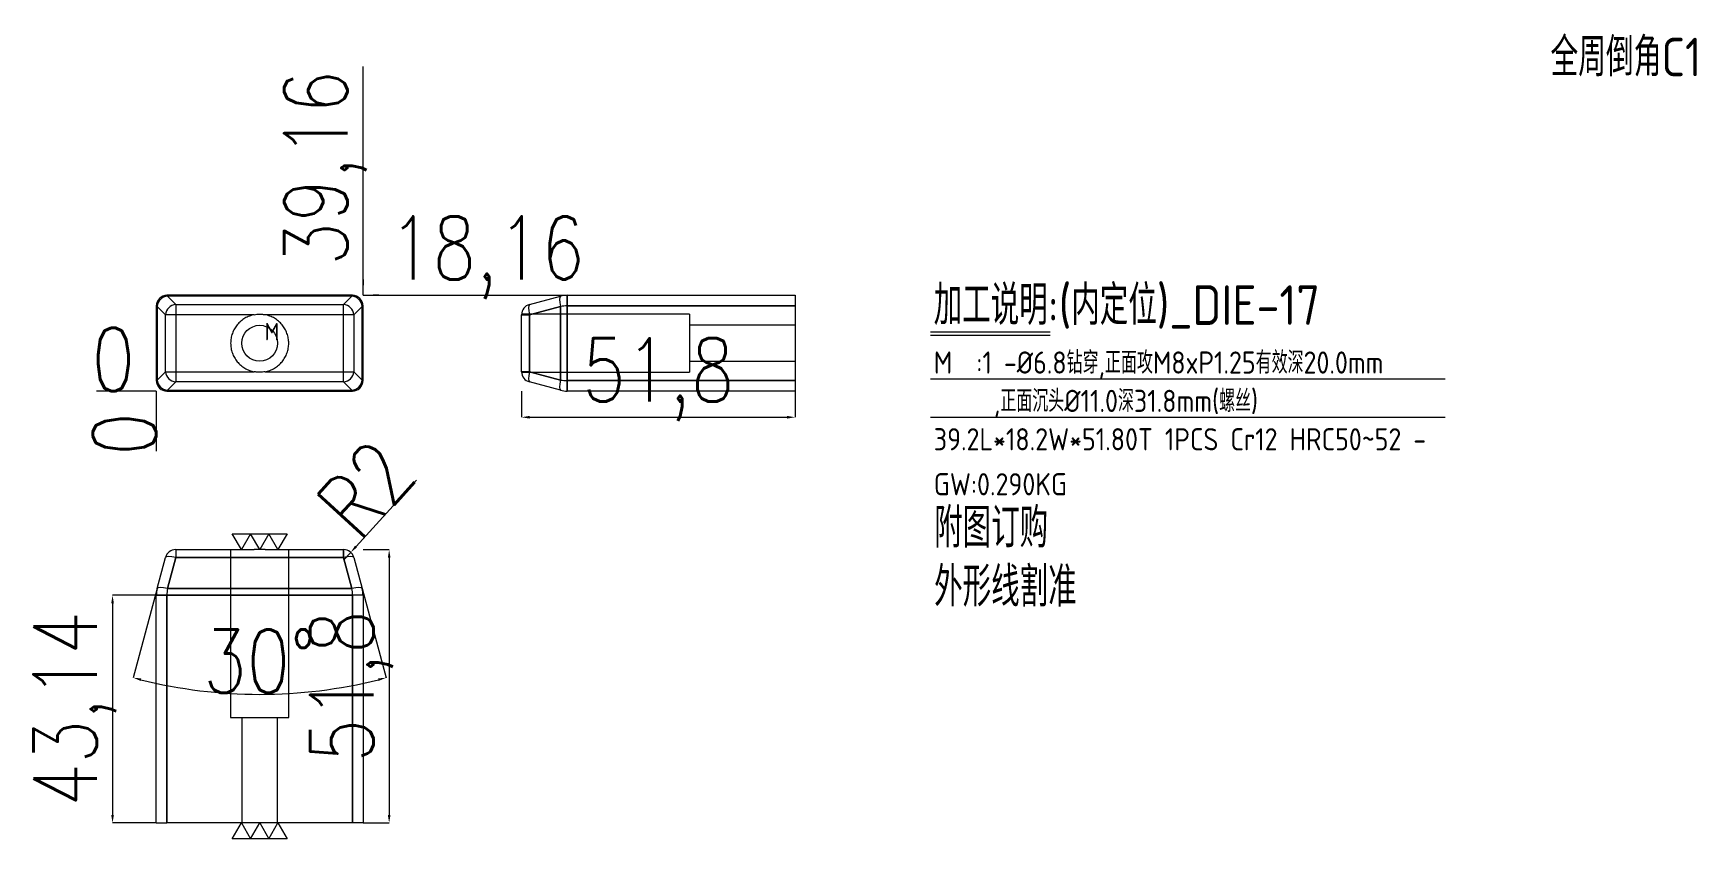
# Model space of a CAD drawing. Header units: millimetres. Extents: x -10253 to -9938, y 61290 to 61443.
import ezdxf

# ---------------------------------------------------------------- set-up
doc = ezdxf.new("R2010")
doc.units = ezdxf.units.MM
doc.linetypes.add('DASHED', pattern=[0])
doc.layers.add('DIE', color=20, linetype='Continuous', lineweight=20)
doc.layers.add('DIM', color=4, linetype='Continuous', lineweight=20)
doc.styles.add('gbenor', font='gbenor.shx', dxfattribs={"bigfont": 'gbcbig.shx'})
doc.styles.add('TXT', font='txt.shx', dxfattribs={"width": 0.8, "bigfont": 'ctxt.shx'})
doc.dimstyles.new('零件', dxfattribs={"dimscale": 1.5, "dimtxt": 8, "dimasz": 1, "dimexe": 0, "dimexo": 0, "dimgap": 0, "dimtad": 1, "dimtxsty": 'TXT', "dimcen": 0, "dimclrd": 252, "dimclre": 252, "dimclrt": 4, "dimazin": 3, "dimtp": 0.001, "dimtm": 0.001, "dimtfac": 1, "dimtmove": 0, "dimatfit": 3, "dimlwd": 5, "dimlwe": 5})

# ---------------------------------------------------------------- blocks, each defined once
blk = doc.blocks.new('*D1107')
at = {"layer": 'Defpoints', "color": 0}
for p in [(-10190.65, 61393.01), (-10185.7, 61393.01), (-10229.81, 61374.85)]:
    blk.add_point(p, dxfattribs=at)
at = {"layer": 'DIE', "color": 252, "linetype": 'Continuous', "lineweight": 5}
for p, q in [((-10190.65, 61393.01), (-10187.65, 61393.01)), ((-10187.65, 61393.01), (-10188.7, 61393.01)), ((-10188.7, 61393.01), (-10148.67, 61393.01))]:
    blk.add_line(p, q, dxfattribs=at)
at = {"layer": 'DIE', "color": 4, "lineweight": 5, "insert": (-10167.19, 61400.15), "char_height": 12, "attachment_point": 5, "style": 'TXT'}
blk.add_mtext('18,16', dxfattribs=at)
blk = doc.blocks.new('*D1108')
at = {"layer": 'Defpoints', "color": 0}
for p in [(-10234.76, 61374.85), (-10229.81, 61374.85), (-10229.81, 61374.85)]:
    blk.add_point(p, dxfattribs=at)
at = {"layer": 'DIE', "color": 252, "linetype": 'Continuous', "lineweight": 5}
blk.add_line((-10229.81, 61374.85), (-10241.16, 61374.85), dxfattribs=at)
at = {"layer": 'DIE', "color": 4, "lineweight": 5, "insert": (-10237.96, 61380.85), "char_height": 12, "attachment_point": 5, "style": 'TXT'}
blk.add_mtext('0', dxfattribs=at)
blk = doc.blocks.new('*D1109')
at = {"layer": 'Defpoints', "color": 0}
for p in [(-10229.81, 61374.85), (-10229.81, 61374.85), (-10229.81, 61369.9)]:
    blk.add_point(p, dxfattribs=at)
at = {"layer": 'DIE', "color": 252, "linetype": 'Continuous', "lineweight": 5}
blk.add_line((-10229.81, 61374.85), (-10229.81, 61363.5), dxfattribs=at)
at = {"layer": 'DIE', "color": 4, "lineweight": 5, "insert": (-10235.81, 61366.7), "char_height": 12, "attachment_point": 5, "rotation": 90, "style": 'TXT'}
blk.add_mtext('0', dxfattribs=at)
blk = doc.blocks.new('*D1110')
at = {"layer": 'Defpoints', "color": 0}
for p in [(-10190.65, 61397.96), (-10190.65, 61393.01), (-10229.81, 61374.85)]:
    blk.add_point(p, dxfattribs=at)
at = {"layer": 'DIE', "color": 252, "linetype": 'Continuous', "lineweight": 5}
for p, q in [((-10190.65, 61394.96), (-10190.65, 61436.36)), ((-10190.65, 61393.01), (-10190.65, 61396.01)), ((-10190.65, 61396.01), (-10190.65, 61394.96))]:
    blk.add_line(p, q, dxfattribs=at)
at = {"layer": 'DIE', "color": 4, "lineweight": 5, "insert": (-10197.79, 61417.16), "char_height": 12, "attachment_point": 5, "rotation": 90, "style": 'TXT'}
blk.add_mtext('39,16', dxfattribs=at)
blk = doc.blocks.new('*D1111')
at = {"layer": 'Defpoints', "color": 0}
for p in [(-10190.65, 61344.81), (-10190.65, 61293.01), (-10185.7, 61293.01)]:
    blk.add_point(p, dxfattribs=at)
at = {"layer": 'DIE', "color": 252, "linetype": 'Continuous', "lineweight": 5}
for p, q in [((-10190.65, 61344.81), (-10185.7, 61344.81)), ((-10185.7, 61343.31), (-10185.7, 61294.51)), ((-10190.65, 61293.01), (-10185.7, 61293.01))]:
    blk.add_line(p, q, dxfattribs=at)
at = {"layer": 'DIE', "color": 252}
for points in [[(-10185.45, 61343.31), (-10185.95, 61343.31), (-10185.7, 61344.81)], [(-10185.95, 61294.51), (-10185.45, 61294.51), (-10185.7, 61293.01)]]:
    blk.add_solid(points, dxfattribs=at)
at = {"layer": 'DIE', "color": 4, "lineweight": 5, "insert": (-10192.84, 61318.91), "char_height": 12, "attachment_point": 5, "rotation": 90, "style": 'TXT'}
blk.add_mtext('51,8', dxfattribs=at)
blk = doc.blocks.new('*D1112')
at = {"layer": 'Defpoints', "color": 0}
for p in [(-10160.61, 61374.85), (-10108.81, 61374.85), (-10108.81, 61369.9)]:
    blk.add_point(p, dxfattribs=at)
at = {"layer": 'DIE', "color": 252, "linetype": 'Continuous', "lineweight": 5}
for p, q in [((-10160.61, 61374.85), (-10160.61, 61369.9)), ((-10108.81, 61374.85), (-10108.81, 61369.9)), ((-10159.11, 61369.9), (-10110.31, 61369.9))]:
    blk.add_line(p, q, dxfattribs=at)
at = {"layer": 'DIE', "color": 252}
for points in [[(-10159.11, 61370.15), (-10159.11, 61369.65), (-10160.61, 61369.9)], [(-10110.31, 61369.65), (-10110.31, 61370.15), (-10108.81, 61369.9)]]:
    blk.add_solid(points, dxfattribs=at)
at = {"layer": 'DIE', "color": 4, "lineweight": 5, "insert": (-10134.71, 61377.04), "char_height": 12, "attachment_point": 5, "style": 'TXT'}
blk.add_mtext('51,8', dxfattribs=at)
blk = doc.blocks.new('*D1113')
at = {"layer": 'Defpoints', "color": 0}
for p in [(-10228.06, 61343.33), (-10192.4, 61343.33), (-10229.64, 61337.45), (-10190.82, 61337.45), (-10218.29, 61317.73)]:
    blk.add_point(p, dxfattribs=at)
at = {"layer": 'DIE', "color": 252, "linetype": 'Continuous', "lineweight": 5}
for p, q in [((-10229.64, 61337.45), (-10234.17, 61320.53)), ((-10190.82, 61337.45), (-10186.29, 61320.53))]:
    blk.add_line(p, q, dxfattribs=at)
blk.add_arc((-10210.23, 61409.88), 92.5, 255.9291, 284.0709, dxfattribs=at)
at = {"layer": 'DIE', "color": 252}
for points in [[(-10232.66, 61320.4), (-10232.78, 61319.92), (-10234.17, 61320.53)], [(-10187.68, 61319.92), (-10187.8, 61320.4), (-10186.29, 61320.53)]]:
    blk.add_solid(points, dxfattribs=at)
at = {"layer": 'DIE', "color": 4, "lineweight": 5, "insert": (-10210.23, 61323.67), "char_height": 12, "attachment_point": 5, "style": 'TXT'}
blk.add_mtext('30%%d', dxfattribs=at)
blk = doc.blocks.new('*D1114')
at = {"layer": 'Defpoints', "color": 0}
for p in [(-10229.81, 61336.15), (-10238.1, 61293.01), (-10229.81, 61293.01)]:
    blk.add_point(p, dxfattribs=at)
at = {"layer": 'DIE', "color": 252, "linetype": 'Continuous', "lineweight": 5}
for p, q in [((-10229.81, 61336.15), (-10238.1, 61336.15)), ((-10238.1, 61334.65), (-10238.1, 61294.51)), ((-10229.81, 61293.01), (-10238.1, 61293.01))]:
    blk.add_line(p, q, dxfattribs=at)
at = {"layer": 'DIE', "color": 252}
for points in [[(-10237.85, 61334.65), (-10238.35, 61334.65), (-10238.1, 61336.15)], [(-10238.35, 61294.51), (-10237.85, 61294.51), (-10238.1, 61293.01)]]:
    blk.add_solid(points, dxfattribs=at)
at = {"layer": 'DIE', "color": 4, "lineweight": 5, "insert": (-10245.25, 61314.58), "char_height": 12, "attachment_point": 5, "rotation": 90, "style": 'TXT'}
blk.add_mtext('43,14', dxfattribs=at)
blk = doc.blocks.new('*D1115')
at = {"layer": 'Defpoints', "color": 0}
for p in [(-10194.33, 61342.81), (-10192.98, 61344.29)]:
    blk.add_point(p, dxfattribs=at)
at = {"layer": 'DIE', "color": 252, "linetype": 'Continuous', "lineweight": 5}
for p, q in [((-10191.97, 61345.4), (-10180.5, 61358)), ((-10194.33, 61342.81), (-10192.98, 61344.29))]:
    blk.add_line(p, q, dxfattribs=at)
at = {"layer": 'DIE', "color": 252}
blk.add_solid([(-10192.16, 61345.57), (-10191.79, 61345.23), (-10192.98, 61344.29)], dxfattribs=at)
at = {"layer": 'DIE', "color": 4, "lineweight": 5, "insert": (-10190.17, 61356.29), "char_height": 12, "attachment_point": 5, "rotation": 47.7017, "style": 'TXT'}
blk.add_mtext('R2', dxfattribs=at)

msp = doc.modelspace()

# ---------------------------------------------------------------- linework, layer by layer
at = {"layer": 'DIE', "color": 155, "linetype": 'Continuous', "lineweight": 5}
for p, q in [((-10229.639, 61390.909), (-10229.81, 61391.011)), ((-10229.639, 61390.909), (-10229.639, 61376.954)), ((-10228.063, 61389.333), (-10229.639, 61390.909)), ((-10227.81, 61393.011), (-10227.708, 61392.841)), ((-10192.752, 61392.841), (-10227.708, 61392.841)), ((-10227.708, 61392.841), (-10226.132, 61391.265)), ((-10226.132, 61391.265), (-10194.328, 61391.265)), ((-10226.132, 61391.265), (-10226.132, 61389.333)), ((-10194.328, 61391.265), (-10192.752, 61392.841)), ((-10194.328, 61389.333), (-10194.328, 61391.265)), ((-10192.752, 61392.841), (-10192.65, 61393.011)), ((-10190.82, 61390.909), (-10192.396, 61389.333)), ((-10190.65, 61391.011), (-10190.82, 61390.909)), ((-10190.82, 61376.954), (-10190.82, 61390.909)), ((-10153.245, 61390.909), (-10159.126, 61389.333)), ((-10153.245, 61376.954), (-10153.245, 61390.909)), ((-10151.95, 61391.011), (-10151.95, 61393.011)), ((-10108.809, 61391.011), (-10151.95, 61391.011)), ((-10151.95, 61391.011), (-10151.95, 61376.851)), ((-10228.063, 61378.53), (-10228.063, 61389.333)), ((-10226.132, 61389.333), (-10228.063, 61389.333)), ((-10211.268, 61389.333), (-10226.132, 61389.333)), ((-10226.132, 61389.333), (-10226.132, 61378.53)), ((-10194.328, 61389.333), (-10209.192, 61389.333)), ((-10192.396, 61389.333), (-10194.328, 61389.333)), ((-10194.328, 61378.53), (-10194.328, 61389.333)), ((-10192.396, 61389.333), (-10192.396, 61378.53)), ((-10160.609, 61389.333), (-10159.126, 61389.333)), ((-10159.126, 61389.333), (-10159.126, 61378.53)), ((-10229.639, 61376.954), (-10228.063, 61378.53)), ((-10228.063, 61378.53), (-10226.132, 61378.53)), ((-10226.132, 61378.53), (-10211.268, 61378.53)), ((-10226.132, 61378.53), (-10226.132, 61376.598)), ((-10209.192, 61378.53), (-10194.328, 61378.53)), ((-10194.328, 61378.53), (-10192.396, 61378.53)), ((-10194.328, 61376.598), (-10194.328, 61378.53)), ((-10192.396, 61378.53), (-10190.82, 61376.954)), ((-10160.609, 61378.53), (-10159.126, 61378.53)), ((-10159.126, 61378.53), (-10153.245, 61376.954)), ((-10229.81, 61376.851), (-10229.639, 61376.954)), ((-10227.708, 61375.022), (-10227.81, 61374.851)), ((-10226.132, 61376.598), (-10227.708, 61375.022)), ((-10227.708, 61375.022), (-10192.752, 61375.022)), ((-10194.328, 61376.598), (-10226.132, 61376.598)), ((-10192.752, 61375.022), (-10194.328, 61376.598)), ((-10192.65, 61374.851), (-10192.752, 61375.022)), ((-10190.82, 61376.954), (-10190.65, 61376.851)), ((-10151.95, 61376.851), (-10108.809, 61376.851)), ((-10151.95, 61374.851), (-10151.95, 61376.851)), ((-10226.132, 61343.328), (-10227.708, 61337.446)), ((-10226.132, 61344.81), (-10226.132, 61343.328)), ((-10194.328, 61343.328), (-10226.132, 61343.328)), ((-10194.328, 61343.328), (-10194.328, 61344.81)), ((-10192.752, 61337.446), (-10194.328, 61343.328)), ((-10227.708, 61337.446), (-10192.752, 61337.446)), ((-10229.81, 61336.152), (-10227.81, 61336.152)), ((-10192.65, 61336.152), (-10227.81, 61336.152)), ((-10227.81, 61336.152), (-10227.81, 61293.01)), ((-10190.65, 61336.152), (-10192.65, 61336.152)), ((-10192.65, 61293.01), (-10192.65, 61336.152))]:
    msp.add_line(p, q, dxfattribs=at)
at = {"layer": 'DIE', "color": 11, "linetype": 'Continuous', "lineweight": 5}
for p, q in [((-10159.126, 61391.265), (-10153.245, 61392.841)), ((-10151.95, 61393.011), (-10108.809, 61393.011)), ((-10108.809, 61393.011), (-10108.809, 61391.011)), ((-10108.809, 61391.011), (-10108.809, 61376.851)), ((-10160.609, 61378.53), (-10160.609, 61389.333)), ((-10153.245, 61375.022), (-10159.126, 61376.598)), ((-10108.809, 61374.851), (-10151.95, 61374.851)), ((-10108.809, 61376.851), (-10108.809, 61374.851)), ((-10229.639, 61337.446), (-10228.063, 61343.328)), ((-10226.132, 61344.81), (-10211.268, 61344.81)), ((-10209.192, 61344.81), (-10194.328, 61344.81)), ((-10192.396, 61343.328), (-10190.82, 61337.446)), ((-10229.81, 61293.01), (-10229.81, 61336.152)), ((-10190.65, 61336.152), (-10190.65, 61293.01)), ((-10229.81, 61293.01), (-10227.81, 61293.01)), ((-10192.65, 61293.01), (-10227.81, 61293.01)), ((-10190.65, 61293.01), (-10192.65, 61293.01))]:
    msp.add_line(p, q, dxfattribs=at)
at = {"layer": 'DIE', "color": 155, "linetype": 'DASHED', "lineweight": 5, "ltscale": 0.221835}
for p, q in [((-10159.126, 61389.333), (-10153.245, 61390.909)), ((-10153.245, 61390.909), (-10153.245, 61376.954)), ((-10151.95, 61393.011), (-10151.95, 61391.011)), ((-10151.95, 61376.851), (-10151.95, 61391.011)), ((-10151.95, 61391.011), (-10108.809, 61391.011)), ((-10160.609, 61389.333), (-10159.126, 61389.333)), ((-10159.126, 61378.53), (-10159.126, 61389.333)), ((-10159.126, 61378.53), (-10160.609, 61378.53)), ((-10153.245, 61376.954), (-10159.126, 61378.53)), ((-10108.809, 61376.851), (-10151.95, 61376.851)), ((-10151.95, 61376.851), (-10151.95, 61374.851)), ((-10227.708, 61337.446), (-10226.132, 61343.328)), ((-10226.132, 61344.81), (-10226.132, 61343.328)), ((-10226.132, 61343.328), (-10194.328, 61343.328)), ((-10194.328, 61344.81), (-10194.328, 61343.328)), ((-10194.328, 61343.328), (-10192.752, 61337.446)), ((-10192.752, 61337.446), (-10227.708, 61337.446)), ((-10227.81, 61336.152), (-10229.81, 61336.152)), ((-10227.81, 61336.152), (-10192.65, 61336.152)), ((-10227.81, 61293.01), (-10227.81, 61336.152)), ((-10192.65, 61336.152), (-10192.65, 61293.01)), ((-10190.65, 61336.152), (-10192.65, 61336.152))]:
    msp.add_line(p, q, dxfattribs=at)
at = {"layer": 'DIE', "color": 31, "linetype": 'Continuous', "lineweight": 5}
msp.add_line((-10160.609, 61389.333), (-10160.609, 61389.333), dxfattribs=at)
at = {"layer": 'DIE', "color": 31, "linetype": 'DASHED', "lineweight": 5, "ltscale": 0.221835}
for p, q in [((-10160.606, 61389.431), (-10160.606, 61389.431)), ((-10128.809, 61389.431), (-10160.59, 61389.431)), ((-10128.809, 61389.431), (-10128.809, 61378.431)), ((-10160.59, 61378.431), (-10128.809, 61378.431)), ((-10215.73, 61344.81), (-10215.73, 61313.01)), ((-10204.73, 61313.01), (-10204.73, 61344.81)), ((-10215.73, 61313.01), (-10204.73, 61313.01))]:
    msp.add_line(p, q, dxfattribs=at)
at = {"layer": 'DIE', "color": 5, "linetype": 'DASHED', "lineweight": 5, "ltscale": 0.221835}
for p, q in [((-10108.809, 61387.331), (-10128.809, 61387.331)), ((-10128.809, 61380.531), (-10108.809, 61380.531)), ((-10213.63, 61313.01), (-10213.63, 61293.01)), ((-10206.83, 61293.01), (-10206.83, 61313.01))]:
    msp.add_line(p, q, dxfattribs=at)
at = {"layer": 'DIE', "color": 1, "linetype": 'Continuous', "lineweight": 5}
msp.add_lwpolyline([(-10192.65, 61393.011), (-10227.81, 61393.011, 0.4142136), (-10229.81, 61391.011), (-10229.81, 61376.851, 0.4142136), (-10227.81, 61374.851), (-10192.65, 61374.851, 0.4142136), (-10190.65, 61376.851), (-10190.65, 61391.011, 0.4142136)], format="xyb", close=True, dxfattribs=at)
at = {"layer": 'DIE', "linetype": 'Continuous', "lineweight": 5}
for points in [[(-10205.034, 61347.808), (-10206.766, 61344.808), (-10208.498, 61347.808), (-10210.23, 61344.808), (-10211.962, 61347.808), (-10213.694, 61344.808), (-10215.426, 61347.808), (-10205.034, 61347.808)], [(-10215.426, 61290.01), (-10213.694, 61293.01), (-10211.962, 61290.01), (-10210.23, 61293.01), (-10208.498, 61290.01), (-10206.766, 61293.01), (-10205.034, 61290.01), (-10215.426, 61290.01)]]:
    msp.add_lwpolyline(points, close=True, dxfattribs=at)
at = {"layer": 'DIE', "color": 42, "linetype": 'Continuous', "lineweight": 5}
msp.add_circle((-10210.23, 61383.931), 3.4, dxfattribs=at)
at = {"layer": 'DIE', "color": 11, "linetype": 'Continuous', "lineweight": 5}
for centre, start, end in [((-10158.609, 61389.333), 105, 180), ((-10158.609, 61378.53), 180, 255), ((-10226.132, 61342.81), 90, 165), ((-10194.328, 61342.81), 15, 90)]:
    msp.add_arc(centre, 2, start, end, dxfattribs=at)
at = {"layer": 'DIE', "color": 155, "linetype": 'Continuous', "lineweight": 5}
for centre, major_axis, ratio, start_param, end_param in [((-10227.708, 61390.909), (1.414, 1.414), 0.935113, 0.8189169, 2.3226757), ((-10226.132, 61389.333), (1.414, 1.414), 0.935113, 0.8189169, 2.3226757), ((-10194.328, 61389.333), (1.414, -1.414), 0.935113, 0.8189169, 2.3226757), ((-10192.752, 61390.909), (1.414, -1.414), 0.935113, 0.8189169, 2.3226757), ((-10158.609, 61389.333), (0.518, -1.932), 0.250563, 3.1415927, 4.6453515), ((-10152.727, 61390.909), (0.518, -1.932), 0.250563, 3.1415927, 4.6453515), ((-10151.95, 61388.011), (-5, 0), 0.6, 4.712389, 4.9741884), ((-10226.132, 61378.53), (-1.414, 1.414), 0.935113, 0.8189169, 2.3226757), ((-10194.328, 61378.53), (-1.414, -1.414), 0.935113, 0.8189169, 2.3226757), ((-10158.609, 61378.53), (-0.518, -1.932), 0.250563, 4.7794265, 6.2831853), ((-10227.708, 61376.954), (-1.414, 1.414), 0.935113, 0.8189169, 2.3226757), ((-10192.752, 61376.954), (-1.414, -1.414), 0.935113, 0.8189169, 2.3226757), ((-10152.727, 61376.954), (-0.518, -1.932), 0.250563, 4.7794265, 6.2831853), ((-10151.95, 61379.851), (-5, 0), 0.6, 1.3089969, 1.5707963), ((-10226.132, 61342.81), (-1.932, 0.518), 0.250563, 4.7794265, 6.2831853), ((-10194.328, 61342.81), (-1.932, -0.518), 0.250563, 3.1415927, 4.6453515), ((-10227.708, 61336.929), (-1.932, 0.518), 0.250563, 4.7794265, 6.2831853), ((-10224.81, 61336.152), (0, 5), 0.6, 1.3089969, 1.5707963), ((-10192.752, 61336.929), (-1.932, -0.518), 0.250563, 3.1415927, 4.6453515), ((-10195.65, 61336.152), (0, 5), 0.6, 4.712389, 4.9741884)]:
    msp.add_ellipse(centre, major_axis=major_axis, ratio=ratio, start_param=start_param, end_param=end_param, dxfattribs=at)
at = {"layer": 'DIE', "color": 155, "linetype": 'DASHED', "lineweight": 5, "ltscale": 0.221835}
for centre, major_axis, ratio, start_param, end_param in [((-10158.609, 61389.333), (0.518, -1.932), 0.250563, 3.1415927, 4.6453515), ((-10152.727, 61390.909), (0.518, -1.932), 0.250563, 3.1415927, 4.6453515), ((-10151.95, 61388.011), (-5, 0), 0.6, 4.712389, 4.9741884), ((-10158.609, 61378.53), (-0.518, -1.932), 0.250563, 4.7794265, 6.2831853), ((-10152.727, 61376.954), (-0.518, -1.932), 0.250563, 4.7794265, 6.2831853), ((-10151.95, 61379.851), (-5, 0), 0.6, 1.3089969, 1.5707963), ((-10226.132, 61342.81), (-1.932, 0.518), 0.250563, 4.7794265, 6.2831853), ((-10194.328, 61342.81), (-1.932, -0.518), 0.250563, 3.1415927, 4.6453515), ((-10227.708, 61336.929), (-1.932, 0.518), 0.250563, 4.7794265, 6.2831853), ((-10224.81, 61336.152), (0, 5), 0.6, 1.3089969, 1.5707963), ((-10192.752, 61336.929), (-1.932, -0.518), 0.250563, 3.1415927, 4.6453515), ((-10195.65, 61336.152), (0, 5), 0.6, 4.712389, 4.9741884)]:
    msp.add_ellipse(centre, major_axis=major_axis, ratio=ratio, start_param=start_param, end_param=end_param, dxfattribs=at)
at = {"layer": 'DIE', "color": 11, "linetype": 'Continuous', "lineweight": 5}
for centre, major_axis, start_param, end_param in [((-10151.95, 61388.011), (0, 5), 0, 0.2617994), ((-10151.95, 61379.851), (0, 5), 2.8797933, 3.1415927), ((-10224.81, 61336.152), (0.66, 4.956), 1.4414132, 1.7032126), ((-10195.65, 61336.152), (-0.63, 4.96), 4.5860121, 4.8478115)]:
    msp.add_ellipse(centre, major_axis=major_axis, ratio=1, start_param=start_param, end_param=end_param, dxfattribs=at)
at = {"layer": 'DIE', "color": 31, "linetype": 'Continuous', "lineweight": 5}
for points, knots in [([(-10211.267, 61389.333), (-10211.578, 61389.273), (-10211.884, 61389.186), (-10212.476, 61388.962), (-10212.762, 61388.824), (-10213.306, 61388.501), (-10213.565, 61388.317), (-10214.046, 61387.905), (-10214.268, 61387.679), (-10214.672, 61387.191), (-10214.852, 61386.929), (-10215.165, 61386.379), (-10215.298, 61386.091), (-10215.512, 61385.495), (-10215.594, 61385.188), (-10215.702, 61384.564), (-10215.73, 61384.248), (-10215.73, 61383.615), (-10215.702, 61383.299), (-10215.594, 61382.675), (-10215.512, 61382.368), (-10215.298, 61381.772), (-10215.165, 61381.484), (-10214.852, 61380.934), (-10214.672, 61380.672), (-10214.268, 61380.184), (-10214.046, 61379.958), (-10213.565, 61379.546), (-10213.306, 61379.361), (-10212.762, 61379.039), (-10212.476, 61378.901), (-10211.884, 61378.677), (-10211.578, 61378.59), (-10211.267, 61378.53)], [0, 0, 0, 0, 0.0625, 0.0625, 0.125, 0.125, 0.1875, 0.1875, 0.25, 0.25, 0.3125, 0.3125, 0.375, 0.375, 0.4375, 0.4375, 0.5, 0.5, 0.5625, 0.5625, 0.625, 0.625, 0.6875, 0.6875, 0.75, 0.75, 0.8125, 0.8125, 0.875, 0.875, 0.9375, 0.9375, 1, 1, 1, 1]), ([(-10211.267, 61389.333), (-10211.095, 61389.366), (-10210.923, 61389.39), (-10210.577, 61389.423), (-10210.232, 61389.44), (-10209.885, 61389.423), (-10209.625, 61389.399), (-10209.539, 61389.389), (-10209.408, 61389.37), (-10209.365, 61389.363), (-10209.279, 61389.349), (-10209.235, 61389.341), (-10209.192, 61389.333)], [0, 0, 0, 0, 0.25, 0.25, 0.5, 0.75, 0.75, 0.875, 0.875, 0.9375, 0.9375, 1, 1, 1, 1]), ([(-10209.192, 61378.53), (-10208.881, 61378.59), (-10208.576, 61378.677), (-10207.984, 61378.901), (-10207.698, 61379.039), (-10207.153, 61379.361), (-10206.895, 61379.546), (-10206.414, 61379.958), (-10206.191, 61380.184), (-10205.788, 61380.672), (-10205.608, 61380.934), (-10205.294, 61381.484), (-10205.162, 61381.772), (-10204.947, 61382.368), (-10204.866, 61382.675), (-10204.757, 61383.299), (-10204.73, 61383.615), (-10204.73, 61384.248), (-10204.757, 61384.564), (-10204.866, 61385.188), (-10204.947, 61385.495), (-10205.162, 61386.091), (-10205.294, 61386.379), (-10205.608, 61386.929), (-10205.788, 61387.191), (-10206.191, 61387.679), (-10206.414, 61387.905), (-10206.895, 61388.317), (-10207.153, 61388.501), (-10207.698, 61388.824), (-10207.984, 61388.962), (-10208.576, 61389.186), (-10208.881, 61389.273), (-10209.192, 61389.333)], [0, 0, 0, 0, 0.0625, 0.0625, 0.125, 0.125, 0.1875, 0.1875, 0.25, 0.25, 0.3125, 0.3125, 0.375, 0.375, 0.4375, 0.4375, 0.5, 0.5, 0.5625, 0.5625, 0.625, 0.625, 0.6875, 0.6875, 0.75, 0.75, 0.8125, 0.8125, 0.875, 0.875, 0.9375, 0.9375, 1, 1, 1, 1]), ([(-10209.192, 61378.53), (-10209.365, 61378.497), (-10209.537, 61378.473), (-10209.882, 61378.44), (-10210.228, 61378.423), (-10210.574, 61378.44), (-10210.834, 61378.464), (-10210.921, 61378.474), (-10211.051, 61378.493), (-10211.095, 61378.5), (-10211.181, 61378.514), (-10211.224, 61378.522), (-10211.267, 61378.53)], [0, 0, 0, 0, 0.25, 0.25, 0.5, 0.75, 0.75, 0.875, 0.875, 0.9375, 0.9375, 1, 1, 1, 1]), ([(-10209.192, 61344.81), (-10209.365, 61344.81), (-10209.537, 61344.81), (-10209.882, 61344.808), (-10210.228, 61344.807), (-10210.574, 61344.808), (-10210.834, 61344.809), (-10210.921, 61344.81), (-10211.051, 61344.81), (-10211.095, 61344.81), (-10211.181, 61344.81), (-10211.224, 61344.81), (-10211.267, 61344.81)], [0, 0, 0, 0, 0.25, 0.25, 0.5, 0.75, 0.75, 0.875, 0.875, 0.9375, 0.9375, 1, 1, 1, 1])]:
    msp.add_open_spline(points, degree=3, knots=knots, dxfattribs=at)
msp.add_open_spline([(-10160.607, 61389.413), (-10160.607, 61389.425), (-10160.606, 61389.431), (-10160.606, 61389.431)], degree=3, dxfattribs=at)
at = {"layer": 'DIM', "color": 8, "linetype": 'Continuous', "lineweight": 5}
for p, q in [((-10083.152, 61386.113), (-10060.472, 61386.113)), ((-10083.152, 61385.486), (-10060.472, 61385.486)), ((-10083.152, 61377.169), (-9985.619, 61377.169)), ((-10083.152, 61369.898), (-9985.619, 61369.898))]:
    msp.add_line(p, q, dxfattribs=at)

# ---------------------------------------------------------------- texts
at = {"layer": 'DIM', "color": 6, "lineweight": 5, "style": 'gbenor'}
for s, height, p in [('全周倒角C1', 7.3, (-9965.706, 61434.526)), ('附图订购', 7.5, (-10082.457, 61345.212))]:
    msp.add_text(s, height=height, dxfattribs=at).set_placement(p)
at = {"layer": 'DIM', "color": 4, "lineweight": 5, "style": 'gbenor'}
for s, height, p in [('加工说明:(内定位)_DIE-17', 7.5, (-10082.541, 61387.409)), ('M', 3.3, (-10209.28, 61384.486)), ('M  :1 -%%c6.8钻穿,正面攻M8xP1.25有效深20.0mm', 4.2, (-10082.522, 61378.171)), ('     ,正面沉头%%c11.0深31.8mm(螺丝)', 4.2, (-10082.522, 61370.9)), ('39.2L*18.2W*51.80T 1PCS Cr12 HRC50~52 -', 4.2, (-10082.522, 61363.628)), ('GW:0.290KG', 4.2, (-10082.522, 61355.103))]:
    msp.add_text(s, height=height, dxfattribs=at).set_placement(p)
at = {"layer": 'DIM', "color": 1, "lineweight": 5, "style": 'gbenor'}
msp.add_text('外形线割准', height=7.5, dxfattribs=at).set_placement((-10082.457, 61334.022))

# ---------------------------------------------------------------- dimensions: what is measured, and where the dimension line sits
at = {"layer": 'DIE', "linetype": 'Continuous', "lineweight": 5}
for feature_location, offset, dtype, origin, picture, middle in [((-10190.65, 61393.011), (0, 4.95), 1, (-10229.81, 61374.851), '*D1110', (-10197.793, 61417.161)), ((-10190.65, 61393.011), (4.95, 0), 0, (-10229.81, 61374.851), '*D1107', (-10167.186, 61400.154)), ((-10229.809852059, 61374.851469276), (-4.95, 0), 0, (-10229.809852059, 61374.851469276), '*D1108', (-10237.959852059, 61380.851469276)), ((-10229.809852059, 61374.851469276), (0, -4.95), 1, (-10229.809852059, 61374.851469276), '*D1109', (-10235.809852059, 61366.701469276))]:
    dim = msp.add_ordinate_dim(feature_location=feature_location, offset=offset, dtype=dtype, origin=origin, dimstyle='零件', dxfattribs=at)
    dim.commit()
    dim.dimension.update_dxf_attribs({"geometry": picture, "text_midpoint": middle})
dim = msp.add_linear_dim(base=(-10108.809, 61369.901), p1=(-10160.609, 61374.851), p2=(-10108.809, 61374.851), dimstyle='零件', dxfattribs=at)
dim.commit()
dim.dimension.update_dxf_attribs({"geometry": '*D1112', "text_midpoint": (-10134.709, 61377.044)})
dim = msp.add_radius_dim(center=(-10194.328, 61342.81), mpoint=(-10192.982, 61344.29), dimstyle='零件', dxfattribs=at)
dim.commit()
dim.dimension.update_dxf_attribs({"geometry": '*D1115', "text_midpoint": (-10185.733, 61352.257), "dimtype": 164})
dim = msp.add_angular_dim_2l(base=(-10218.292, 61317.735), line1=((-10192.396, 61343.328), (-10190.82, 61337.446)), line2=((-10229.639, 61337.446), (-10228.063, 61343.328)), dimstyle='零件', dxfattribs=at)
dim.commit()
dim.dimension.update_dxf_attribs({"geometry": '*D1113', "text_midpoint": (-10210.23, 61323.669)})
for base, p1, p2, picture, middle in [((-10185.7, 61293.01), (-10190.65, 61344.81), (-10190.65, 61293.01), '*D1111', (-10192.843, 61318.91)), ((-10238.103, 61293.01), (-10229.81, 61336.152), (-10229.81, 61293.01), '*D1114', (-10245.245, 61314.581))]:
    dim = msp.add_linear_dim(base=base, p1=p1, p2=p2, angle=90, dimstyle='零件', dxfattribs=at)
    dim.commit()
    dim.dimension.update_dxf_attribs({"geometry": picture, "text_midpoint": middle})

doc.saveas('drawing.dxf')
